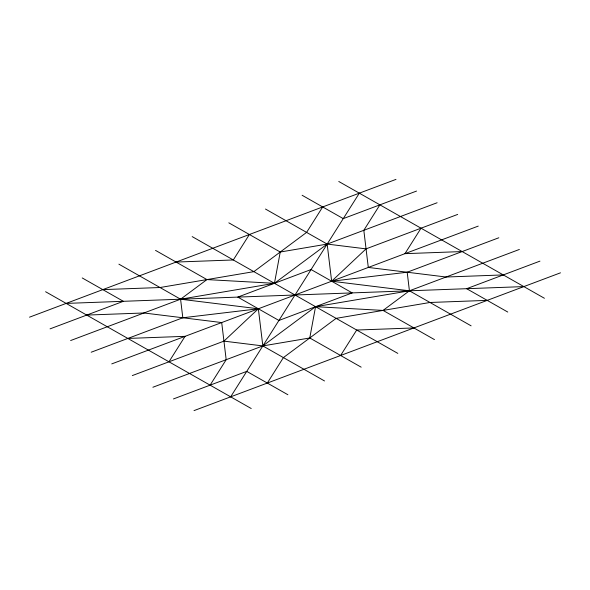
<?xml version="1.0" encoding="UTF-8"?>
<svg xmlns="http://www.w3.org/2000/svg" width="590" height="590" viewBox="0 0 590 590"><rect width="100%" height="100%" fill="white"/><g stroke="black" fill="none" stroke-linecap="round" stroke-linejoin="round"><path stroke-width="0.89" d="M437.116 202.746L327.17 244.083L280.235 252.026L274.439 283.318L180.577 299.204L70.63 340.541M152.884 387.254L262.83 345.917L309.765 337.974L315.562 306.682L409.423 290.796L519.37 249.459M168.969 361.795L185.054 336.337L127.838 338.439M249.393 234.503L233.308 259.961L176.093 262.063M210.099 385.159L226.184 359.701L221.7 322.56L143.923 312.98L86.715 315.082M322.686 206.943L306.601 232.401L253.87 271.643L160.008 287.522L102.8 289.624M230.661 396.834L359.34 193.166M267.314 383.058L283.399 357.599L336.13 318.357L429.992 302.478L487.2 300.376M379.901 204.841L363.816 230.299L368.3 267.44L446.077 277.02L503.285 274.918M340.607 355.497L356.692 330.039L413.907 327.937M421.031 228.205L404.947 253.663L462.162 251.561M132.322 375.579L223.942 341.131L258.354 308.776L262.83 345.917L324.522 380.956M457.678 214.421L366.058 248.869L331.646 281.224L327.17 244.083L265.478 209.044M366.058 248.869L327.17 244.083L274.439 283.318L206.943 279.586L180.577 299.204L182.811 317.774L91.192 352.223M223.942 341.131L262.83 345.917L315.562 306.682L383.058 310.414L409.423 290.796L407.189 272.226L498.808 237.777M29.5 317.184L395.986 179.382M50.062 328.866L123.362 301.306L82.231 277.949M416.547 191.064L343.255 218.625L302.124 195.268M111.753 363.897L478.247 226.103M173.453 398.936L246.745 371.376L287.876 394.732M539.939 261.134L466.638 288.694L507.769 312.051M194.014 410.618L560.5 272.816M407.189 272.226L331.646 281.224L409.423 290.796L471.115 325.835M182.811 317.774L258.354 308.776L180.577 299.204L118.885 264.165M66.146 303.408L523.854 286.593M338.771 181.484L544.415 298.274M228.824 222.828L280.235 252.026M383.058 310.414L434.469 339.611M192.178 236.605L397.822 353.395M155.531 250.389L206.943 279.586M309.765 337.974L361.176 367.172M45.585 291.726L251.229 408.516M311.085 269.542L237.785 297.102L278.915 320.459L352.215 292.898L311.085 269.542"/></g></svg>
